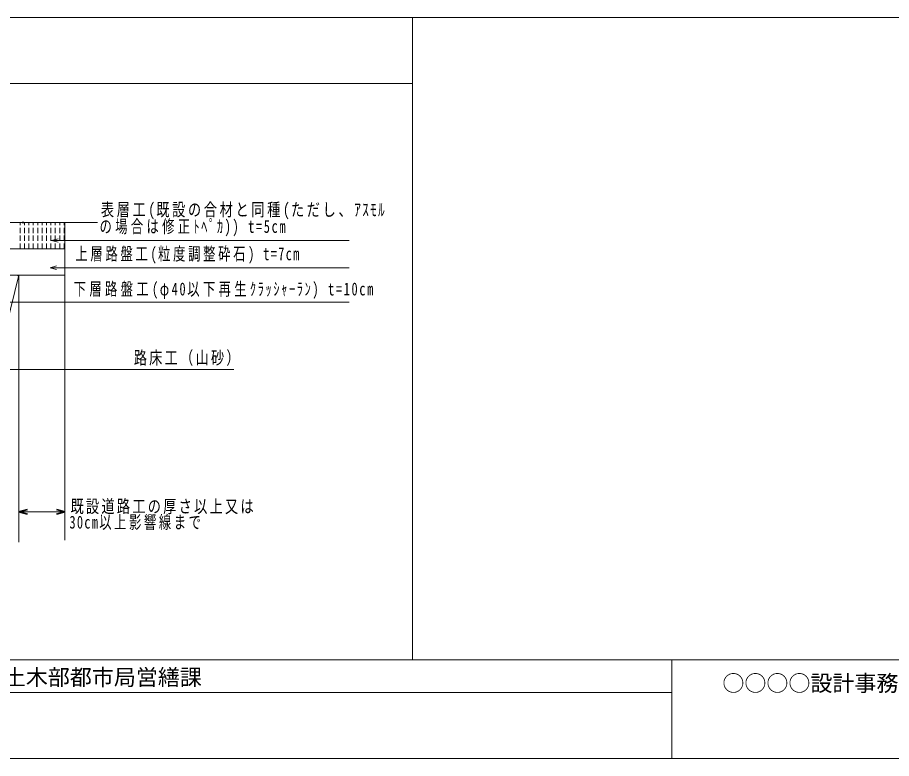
# Model space of a CAD drawing. Units: millimetres on the paper, enlarged 20 times, with parts at other scales. Extents: x -7805 to 8215, y -5592 to 5488.
# Drawn here: x -2948 to 1024, y -5592 to -2227 of the extents above; entities that cross this region are included whole.
import ezdxf
from ezdxf.enums import TextEntityAlignment as Align

# ---------------------------------------------------------------- set-up
doc = ezdxf.new("R2010")
doc.units = ezdxf.units.MM
doc.header["$LTSCALE"] = 20
doc.linetypes.add('DASHED1', pattern=[1.8, 1.2, -0.6])
for name, color, linetype, lineweight in [('2-0_衛生', 4, 'Continuous', 35), ('2-3', 7, 'Continuous', 18), ('B-0', 4, 'DASHED1', 18), ('F-0', 5, 'Continuous', 18)]:
    doc.layers.add(name, color=color, linetype=linetype, lineweight=lineweight)
doc.styles.add('ＭＳ ゴシック', font='')
doc.styles.get('ＭＳ ゴシック').set_extended_font_data('MS Gothic')

msp = doc.modelspace()

# ---------------------------------------------------------------- linework, layer by layer
at = {"layer": '2-0_衛生', "color": 7, "lineweight": 18}
for p, q in [((-7804.67, -2226.51), (8215.33, -2226.51)), ((-1152.17, -2226.51), (-1152.17, -5104.1)), ((-7804.67, -2526.51), (-1152.17, -2526.51))]:
    msp.add_line(p, q, dxfattribs=at)
at = {"layer": '2-0_衛生'}
for p, q in [((-2941.54, -4472), (-2902.9, -4461.64)), ((-2941.54, -4472), (-2902.9, -4482.35)), ((-2732.2, -4472), (-2770.84, -4461.64)), ((-2732.2, -4472), (-2770.84, -4482.35))]:
    msp.add_line(p, q, dxfattribs=at)
at = {"layer": '2-3', "color": 4}
msp.add_line((-2941.54, -4472), (-2732.2, -4472), dxfattribs=at)
at = {"layer": 'B-0', "color": 7, "linetype": 'Continuous'}
for p, q in [((-3428.69, -3157.33), (-2583.52, -3157.33)), ((-2732.2, -3157.33), (-2732.2, -3397.33)), ((-3428.69, -3277.33), (-2732.2, -3277.33)), ((-3428.69, -3397.33), (-2732.2, -3397.33)), ((-3127.42, -4147.23), (-2941.54, -3397.33))]:
    msp.add_line(p, q, dxfattribs=at)
at = {"layer": 'B-0'}
for p, q in [((-2935.83, -3277.33), (-2935.83, -3157.33)), ((-2915.83, -3277.33), (-2915.83, -3157.33)), ((-2895.83, -3277.33), (-2895.83, -3157.33)), ((-2875.83, -3277.33), (-2875.83, -3157.33)), ((-2855.83, -3277.33), (-2855.83, -3157.33)), ((-2835.83, -3277.33), (-2835.83, -3157.33)), ((-2815.83, -3277.33), (-2815.83, -3157.33)), ((-2795.83, -3277.33), (-2795.83, -3157.33)), ((-2775.83, -3277.33), (-2775.83, -3157.33)), ((-2755.83, -3277.33), (-2755.83, -3157.33)), ((-2735.83, -3277.33), (-2735.83, -3157.33)), ((-2947.31, -3397.33), (-2942.68, -3401.95))]:
    msp.add_line(p, q, dxfattribs=at)
at = {"layer": 'B-0', "color": 3, "linetype": 'Continuous', "lineweight": 35}
msp.add_line((-2926.26, -3157.33), (-2919.24, -3157.33), dxfattribs=at)
at = {"layer": 'B-0', "linetype": 'Continuous'}
for p, q in [((-2762.63, -3231.24), (-2792.46, -3239.12)), ((-2792.46, -3239.12), (-2762.63, -3247)), ((-1440.19, -3239.12), (-2792.46, -3239.12)), ((-2769.91, -3354.98), (-2799.74, -3362.86)), ((-2799.74, -3362.86), (-2769.91, -3370.74)), ((-1440.19, -3362.86), (-2799.74, -3362.86)), ((-2941.54, -3397.33), (-2941.54, -4610.09)), ((-2732.2, -3397.33), (-2732.2, -4599.82)), ((-1440.19, -3519.36), (-3050.86, -3519.36)), ((-1964.04, -3825.08), (-3574.71, -3825.08))]:
    msp.add_line(p, q, dxfattribs=at)
at = {"layer": 'F-0', "color": 7}
for p, q in [((-1152.17, -5104.1), (-1152.17, -5143.78)), ((-7804.68, -5143.78), (4073.01, -5143.78)), ((25.31, -5592.1), (25.31, -5143.78)), ((-3509.68, -5291.78), (25.32, -5291.78)), ((8035.31, -5592.1), (-7804.68, -5592.1)), ((8199.32, -5592.1), (-7804.67, -5592.1))]:
    msp.add_line(p, q, dxfattribs=at)

# ---------------------------------------------------------------- texts
at = {"layer": 'B-0', "color": 7, "char_height": 58.65, "attachment_point": 7, "style": 'ＭＳ ゴシック'}
for s, insert in [('\\T1.2;\\W0.75;表層工(既設の合材と同種(ただし、ｱｽﾓﾙ', (-2569.02, -3143.88)), ('\\T1.27;\\W0.7;の場合は修正ﾄﾍﾟｶ))\\~t=5cm', (-2574.91, -3220.31)), ('\\T1.22;\\W0.7;上層路盤工(粒度調整砕石)\\~t=7cm', (-2684.89, -3344.67)), ('\\T1.27;\\W0.7;下層路盤工(φ40以下再生ｸﾗｯｼｬｰﾗﾝ)\\~t=10cm', (-2692.17, -3504.8)), ('\\T1.17;\\W0.75;路床工（山砂）', (-2419.62, -3808.96)), ('\\T1.17;\\W0.75;既設道路工の厚さ以上又は', (-2706.82, -4482.72)), ('\\T1.21;\\W0.7;30cm以上影響線まで', (-2711.59, -4554.53))]:
    msp.add_mtext(s, dxfattribs=dict(at, insert=insert))
at = {"layer": 'F-0', "color": 7, "style": 'ＭＳ ゴシック'}
for s, p in [('新潟県土木部都市局営繕課', (-3309.68, -5281.78)), ('○○○○設計事務所・・・・・', (255.51, -5308.83))]:
    msp.add_text(s, height=73.31, dxfattribs=at).set_placement(p, align=Align.BOTTOM_LEFT)

doc.saveas('drawing.dxf')
